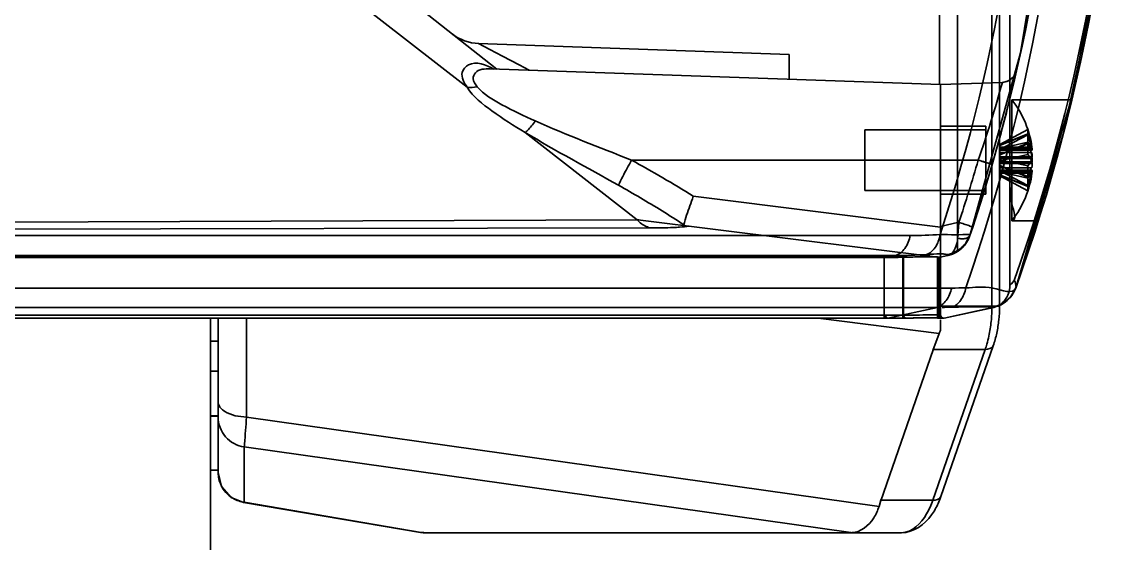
# Model space of a CAD drawing. Header units: millimetres. Extents: x 4086 to 8300, y 123 to 1549.
# Drawn here: x 7056.4 to 7072.76, y 653.12 to 660.87 of the extents above; entities that cross this region are included whole.
import ezdxf

# ---------------------------------------------------------------- set-up
doc = ezdxf.new("R2010")
doc.units = ezdxf.units.MM
doc.linetypes.add('PHANTOM', pattern=[0.8, 0.45, -0.05, 0.1, -0.05, 0.1, -0.05])
doc.layers.add('粗线', color=7, linetype='PHANTOM', lineweight=35)

msp = doc.modelspace()

# ---------------------------------------------------------------- linework, layer by layer
at = {"layer": '粗线', "linetype": 'Continuous'}
for p, q in [((7070.826, 675.39118), (7070.826, 656.64507)), ((7070.9385, 656.64507), (7070.9385, 675.39118)), ((7071.09412, 656.96485), (7071.09412, 675.07139)), ((7070.3147, 657.46113), (7070.3147, 674.57511)), ((7070.04658, 672.09312), (7070.04658, 659.94273)), ((7060.60945, 662.43068), (7063.46047, 660.17362)), ((7063.02015, 659.90363), (7060.2946, 662.02634)), ((7063.19118, 660.55446), (7063.35655, 660.46671)), ((7067.8112, 660.39312), (7063.19123, 660.55445)), ((7063.35655, 660.46671), (7063.54823, 660.36532)), ((7063.54823, 660.36532), (7063.79292, 660.2364)), ((7067.8112, 660.39273), (7067.8112, 660.02169)), ((7070.0612, 659.94312), (7063.36021, 660.17712)), ((7063.79292, 660.2364), (7063.94304, 660.15759)), ((7071.12759, 659.87792), (7071.17637, 660.08307)), ((7070.06013, 659.94312), (7070.98047, 659.97526)), ((7070.06013, 656.50013), (7070.06013, 659.94312)), ((7070.0612, 656.46265), (7070.0612, 659.94273)), ((7071.04791, 659.55762), (7071.12992, 659.88754)), ((7072.01485, 659.71812), (7071.12292, 659.71812)), ((7071.12292, 659.71812), (7071.12292, 657.91812)), ((7070.93348, 659.1252), (7071.04791, 659.55762)), ((7070.06013, 659.32437), (7070.73513, 659.32437)), ((7070.73513, 659.32437), (7070.73513, 658.31187)), ((7065.55122, 657.92875), (7063.88344, 659.23038)), ((7068.93513, 659.26812), (7070.73513, 659.26812)), ((7068.93513, 658.36812), (7068.93513, 659.26812)), ((7070.94438, 659.05298), (7071.35761, 659.27251)), ((7070.94438, 659.03978), (7071.35761, 659.21053)), ((7071.35761, 659.20444), (7070.94438, 659.03781)), ((7071.35761, 659.19501), (7070.94438, 658.97547)), ((7071.35761, 659.21053), (7071.35926, 659.18151)), ((7071.35926, 659.18819), (7071.36025, 659.15828)), ((7071.36025, 659.16554), (7071.36058, 659.13478)), ((7070.82932, 658.75551), (7070.93348, 659.1252)), ((7071.35761, 659.08603), (7070.94438, 658.99264)), ((7071.35761, 659.07225), (7070.94438, 658.9015)), ((7070.94438, 658.89611), (7071.35761, 659.06273)), ((7070.94438, 658.58326), (7070.94438, 659.05298)), ((7070.94438, 659.01009), (7071.41975, 659.01009)), ((7070.94438, 659.00643), (7071.41975, 659.00643)), ((7071.41975, 659.00526), (7070.94438, 659.00526)), ((7071.35761, 659.07225), (7071.35926, 659.09595)), ((7071.35926, 659.08699), (7071.35761, 659.06273)), ((7071.35926, 659.08699), (7071.36025, 659.11941)), ((7071.36025, 659.11101), (7071.36058, 659.14262)), ((7071.42296, 658.98607), (7070.94438, 658.98607)), ((7071.41975, 658.9744), (7070.94438, 658.9744)), ((7071.42216, 658.96901), (7070.94438, 658.96901)), ((7071.41975, 658.93258), (7070.94438, 658.93258)), ((7070.94438, 658.81044), (7071.35761, 658.90383)), ((7071.41975, 658.86814), (7070.94438, 658.86814)), ((7070.94438, 658.86355), (7071.41975, 658.86355)), ((7070.94438, 658.84404), (7071.41975, 658.84404)), ((7071.42258, 658.83349), (7071.41975, 658.86814)), ((7071.42258, 658.83766), (7071.42258, 658.79858)), ((7065.46419, 658.81812), (7070.0612, 658.81812)), ((7070.62107, 658.81812), (7070.06013, 658.81812)), ((7070.94438, 658.8258), (7071.35761, 658.73241)), ((7070.94438, 658.7922), (7071.41975, 658.7922)), ((7070.94438, 658.77269), (7071.41975, 658.77269)), ((7071.41975, 658.7681), (7070.94438, 658.7681)), ((7070.94438, 658.74014), (7071.35761, 658.57351)), ((7071.35761, 658.564), (7070.94438, 658.73474)), ((7071.41975, 658.70366), (7070.94438, 658.70366)), ((7071.41975, 658.7681), (7071.42258, 658.80276)), ((7071.42216, 658.66723), (7070.94438, 658.66723)), ((7071.41975, 658.66184), (7070.94438, 658.66184)), ((7071.35761, 658.44124), (7070.94438, 658.66077)), ((7071.42296, 658.65017), (7070.94438, 658.65017)), ((7071.35761, 658.55021), (7070.94438, 658.6436)), ((7071.41975, 658.63098), (7070.94438, 658.63098)), ((7070.94438, 658.62982), (7071.41975, 658.62982)), ((7070.94438, 658.62615), (7071.41975, 658.62615)), ((7071.35761, 658.4318), (7070.94438, 658.59843)), ((7070.94438, 658.59646), (7071.35761, 658.42571)), ((7070.94438, 658.58326), (7071.35761, 658.36373)), ((7071.35761, 658.564), (7071.35926, 658.54029)), ((7071.36058, 658.49363), (7071.36025, 658.52523)), ((7068.93513, 658.36812), (7070.73513, 658.36812)), ((7071.35926, 658.45474), (7071.35761, 658.42571)), ((7071.36025, 658.47796), (7071.35926, 658.44806)), ((7071.36058, 658.50146), (7071.36025, 658.4707)), ((7066.38451, 658.28078), (7070.0612, 657.8212)), ((7070.06013, 658.31187), (7070.73513, 658.31187)), ((7042.12749, 657.85029), (7065.55122, 657.92875)), ((7065.59874, 657.92746), (7070.0612, 657.36966)), ((7070.33434, 657.89346), (7070.06013, 657.8338)), ((7071.12292, 657.92697), (7071.12259, 657.9177)), ((7071.51649, 657.91812), (7071.12292, 657.91812)), ((7065.75494, 657.80919), (7042.15813, 657.76065)), ((7069.61143, 657.69617), (7042.58939, 657.69617)), ((7070.49786, 657.69618), (7070.5401, 657.82281)), ((7069.28866, 657.37649), (7042.44396, 657.37668)), ((7042.51627, 657.39994), (7069.39644, 657.39994)), ((7042.60968, 657.36993), (7069.22137, 657.36993)), ((7069.22137, 657.36993), (7069.22137, 656.46495)), ((7069.22254, 656.51146), (7069.22254, 657.37668)), ((7069.39644, 657.39994), (7069.28866, 657.37649)), ((7069.50217, 656.46768), (7069.50217, 657.37328)), ((7069.50961, 656.5129), (7069.50961, 657.37669)), ((7070.01664, 656.46815), (7070.01664, 657.37523)), ((7070.03758, 657.37261), (7070.03758, 656.46561)), ((7070.04921, 657.37642), (7070.04921, 656.51232)), ((7070.16703, 657.39994), (7070.05928, 657.3765)), ((7070.16247, 657.41383), (7070.16701, 657.39994)), ((7040.04439, 656.91586), (7070.22715, 656.91585)), ((7071.12104, 656.8061), (7071.18077, 656.9192)), ((7071.1799, 656.91672), (7071.18076, 656.91913)), ((7070.01402, 656.62785), (7039.83126, 656.62785)), ((7069.27698, 656.46747), (7070.01402, 656.62785)), ((7070.9385, 656.64507), (7070.04658, 656.64507)), ((7070.85284, 656.62812), (7070.11467, 656.46749)), ((7070.85802, 656.62904), (7070.1147, 656.4675)), ((7037.99692, 656.51146), (7069.24138, 656.51146)), ((7039.50511, 656.46644), (7069.41204, 656.4667)), ((7069.22137, 656.46495), (7039.53786, 656.46495)), ((7039.55917, 656.46749), (7069.27703, 656.46748)), ((7059.20495, 643.3251), (7059.20495, 656.46495)), ((7059.31745, 654.16969), (7059.31745, 656.46495)), ((7059.73938, 654.99538), (7059.73938, 656.46495)), ((7070.04231, 656.23958), (7068.23935, 656.46495)), ((7069.41204, 656.4667), (7069.71648, 656.4698)), ((7069.50217, 656.46768), (7069.48815, 656.46748)), ((7069.71648, 656.4698), (7069.85564, 656.4706)), ((7070.02344, 656.46737), (7070.0612, 656.46265)), ((7070.04921, 656.51232), (7070.06007, 656.51145)), ((7070.0612, 656.28625), (7070.0612, 656.44214)), ((7070.1129, 656.46745), (7070.11467, 656.46749)), ((7070.04231, 656.23958), (7069.94844, 655.98782)), ((7059.31745, 656.12657), (7059.20495, 656.12657)), ((7070.06438, 653.81131), (7070.84544, 656.05726)), ((7069.95223, 655.99371), (7069.17125, 653.74766)), ((7070.72528, 656.00269), (7069.94422, 653.75675)), ((7069.94586, 656.00269), (7070.72528, 656.00269)), ((7059.20495, 655.67952), (7059.31745, 655.67952)), ((7059.31745, 655.01197), (7059.20495, 655.01197)), ((7059.20495, 655.00902), (7059.31745, 655.00902)), ((7059.73938, 654.99538), (7069.14716, 653.66602)), ((7068.7277, 653.27633), (7059.70503, 654.55127)), ((7059.70503, 654.55127), (7059.70503, 653.72701)), ((7059.31745, 654.20562), (7059.20495, 654.20562)), ((7059.692, 653.72592), (7062.32752, 653.27769)), ((7059.69221, 653.72588), (7059.70503, 653.72701)), ((7059.70503, 653.72701), (7062.36481, 653.27465)), ((7069.17259, 653.75689), (7069.14716, 653.66602)), ((7069.94422, 653.75675), (7069.16479, 653.75675)), ((7062.376, 653.27563), (7062.32756, 653.27855)), ((7062.36481, 653.27465), (7062.41134, 653.27452)), ((7062.43298, 653.27437), (7062.44633, 653.27412)), ((7062.44633, 653.27412), (7069.48243, 653.27412))]:
    msp.add_line(p, q, dxfattribs=at)
for points in [[(7070.50307, 657.71181), (7071.25199, 660.41693), (7071.70726, 663.19739), (7071.86011, 666.01547)], [(7071.17959, 656.91586), (7071.88653, 659.20576), (7072.38431, 661.5289), (7072.67083, 663.82476), (7072.76013, 666.01812)], [(7071.18074, 656.91921), (7072.05073, 659.86967), (7072.58099, 662.913), (7072.7601, 666.00343)], [(7070.82933, 658.75551), (7070.93177, 659.11892), (7071.02285, 659.4603), (7071.09614, 659.74942), (7071.14915, 659.96768), (7071.19186, 660.14982)], [(7071.19186, 660.14982), (7071.14979, 660.06165), (7071.07454, 659.99967), (7070.98041, 659.97526)], [(7071.1918, 660.14953), (7071.15994, 660.07558), (7071.10794, 660.02041), (7071.04529, 659.9872), (7070.98041, 659.97526)], [(7070.82933, 658.75551), (7070.95234, 659.19442), (7071.05415, 659.58209)], [(7071.36058, 659.23534), (7071.36025, 659.24809), (7071.35926, 659.26048), (7071.35761, 659.27251)], [(7071.35761, 659.19501), (7071.35926, 659.20879), (7071.36025, 659.22224), (7071.36058, 659.23534)], [(7071.35761, 659.08603), (7071.35926, 659.05607), (7071.36025, 659.02592), (7071.36058, 658.9956)], [(7071.41975, 659.01009), (7071.42258, 658.98255), (7071.42258, 658.96951), (7071.41975, 658.9744)], [(7071.41975, 659.00643), (7071.42258, 658.98858), (7071.42258, 658.98816), (7071.41975, 659.00526)], [(7071.36058, 658.9956), (7071.36025, 658.96514), (7071.35926, 658.93455), (7071.35761, 658.90383)], [(7071.41975, 658.84404), (7071.42258, 658.8656), (7071.42258, 658.89797), (7071.41975, 658.93258)], [(7070.5401, 657.82281), (7070.68908, 658.28781), (7070.82933, 658.75551)], [(7071.36058, 658.64064), (7071.36025, 658.6711), (7071.35926, 658.7017), (7071.35761, 658.73241)], [(7071.41975, 658.7922), (7071.42258, 658.77065), (7071.42258, 658.73827), (7071.41975, 658.70366)], [(7071.35761, 658.55021), (7071.35926, 658.58018), (7071.36025, 658.61032), (7071.36058, 658.64064)], [(7071.36025, 658.51683), (7071.35926, 658.54925), (7071.35761, 658.57351)], [(7071.41975, 658.62615), (7071.42258, 658.65369), (7071.42258, 658.66673), (7071.41975, 658.66184)], [(7071.41975, 658.62982), (7071.42258, 658.64766), (7071.42258, 658.64808), (7071.41975, 658.63098)], [(7071.35761, 658.44124), (7071.35926, 658.42745), (7071.36025, 658.41401), (7071.36058, 658.4009)], [(7071.36058, 658.4009), (7071.36025, 658.38815), (7071.35926, 658.37576), (7071.35761, 658.36373)], [(7066.24539, 657.85689), (7066.24152, 657.8517), (7066.2327, 657.84936)], [(7070.16703, 657.39994), (7070.30894, 657.45757), (7070.42409, 657.56035), (7070.49779, 657.69597)], [(7070.17525, 657.40181), (7070.24887, 657.42622), (7070.32149, 657.46566), (7070.39398, 657.52594), (7070.45366, 657.60231), (7070.49788, 657.69624)], [(7070.17525, 657.40181), (7070.23716, 657.42138), (7070.29692, 657.45036), (7070.35865, 657.49332), (7070.41589, 657.55018), (7070.46285, 657.6178), (7070.49786, 657.69617)], [(7070.05928, 657.3765), (7070.0572, 657.37628), (7070.05384, 657.37625), (7070.04921, 657.37642)], [(7070.85288, 656.62813), (7070.99263, 656.68484), (7071.10583, 656.78459), (7071.17959, 656.91585)], [(7070.85757, 656.62919), (7070.99773, 656.68811), (7071.1087, 656.78827), (7071.17961, 656.91592)], [(7071.15411, 657.02966), (7071.13872, 657.00124), (7071.11794, 656.97961), (7071.09412, 656.96485)], [(7070.84852, 656.6303), (7070.84926, 656.62874), (7070.85032, 656.62792), (7070.85288, 656.62813)], [(7069.85564, 656.4706), (7069.95904, 656.47049), (7069.99797, 656.47018), (7070.02908, 656.46975), (7070.05309, 656.46923), (7070.07075, 656.46866), (7070.08278, 656.46807), (7070.08957, 656.46755)], [(7070.02344, 656.46737), (7070.02117, 656.46778), (7070.01891, 656.46778), (7070.01664, 656.46815)], [(7070.11464, 656.46748), (7070.08796, 656.46983), (7070.06804, 656.48587), (7070.06006, 656.51145)], [(7070.1147, 656.46749), (7070.08919, 656.46939), (7070.06811, 656.48588), (7070.06013, 656.51147)], [(7070.08951, 656.46755), (7070.09345, 656.46716), (7070.09665, 656.46686), (7070.09932, 656.46665), (7070.10185, 656.46649), (7070.10525, 656.46643), (7070.1145, 656.46745)], [(7059.31745, 654.16955), (7059.36892, 653.96057), (7059.51138, 653.79951), (7059.692, 653.72592)], [(7068.70438, 653.27412), (7068.7149, 653.27437), (7068.72282, 653.27513), (7068.7277, 653.27633)]]:
    msp.add_lwpolyline(points, dxfattribs=at)
for centre, radius, start, end in [((7045.76013, 666.01812), 27, 340.298444, 19.701546), ((7046.05273, 666.01812), 26.66214, 340.298317, 19.701683), ((7045.76013, 666.01812), 26.1, 341.406693, 18.593308), ((7044.7625, 666.02915), 26.62488, 341.796685, 359.976275), ((7044.17844, 666.02308), 27.79382, 340.87982, 359.989142), ((7053.04164, 664.91178), 18.60561, 340.881844, 344.613764), ((7053.0432, 664.9113), 18.60398, 340.881672, 344.613919), ((7053.03898, 664.9126), 18.6084, 340.88214, 344.613502), ((7069.97052, 658.8183), 1.46208, 6.592069, 37.983606), ((7057.50417, 644.12775), 16.70834, 57.893722, 61.548847), ((7045.76582, 666.01879), 25.87726, 341.699854, 343.843471), ((7069.98656, 656.32982), 2.56793, 70.841062, 75.694692), ((7070.03056, 656.47617), 2.41525, 70.687549, 75.848211), ((7069.97189, 658.81734), 1.4606, 322.001957, 353.419398), ((7056.65062, 643.09271), 17.60768, 58.237476, 60.679949), ((7056.12082, 642.23073), 18.61945, 57.059799, 58.24758), ((7065.74678, 664.21324), 6.28752, 268.217723, 268.650845), ((7051.20669, 659.28773), 19.1784, 355.120801, 355.830925), ((7069.6081, 664.09241), 6.39625, 270.029777, 274.005855), ((7070.279, 668.44298), 10.73353, 268.803707, 271.196133), ((7070.07135, 657.83965), 0.45, 282.276381, 341.406629), ((7069.22796, 675.64563), 18.2744, 269.979351, 270.859777), ((7069.42358, 663.9281), 6.52821, 269.761845, 273.746221), ((7070.22658, 663.70727), 6.79141, 270.0048, 271.79238), ((7070.75725, 657.0708), 0.44985, 281.706289, 340.303002), ((7070.75593, 657.06756), 0.45, 282.720042, 340.299458), ((7068.6075, 656.64434), 2.2185, 354.163049, 0.018695), ((7068.93786, 656.64452), 2.00064, 354.199845, 0.015527), ((7069.22853, 674.8897), 18.42405, 269.97775, 270.807369), ((7069.27923, 674.34349), 17.83208, 269.87836, 270.740235), ((7069.31521, 674.80398), 18.3366, 269.880152, 270.730409), ((7070.10513, 656.51147), 0.045, 180, 282.274066), ((7068.80726, 656.62222), 2.01753, 347.967653, 354.211038), ((7069.0973, 656.62698), 1.84024, 348.011323, 354.241678), ((7069.25087, 656.51454), 1.56073, 340.855227, 343.891959), ((7069.05747, 656.57001), 1.76193, 343.904137, 347.932222), ((7059.77719, 654.17358), 0.45866, 204.482741, 212.89457), ((7059.77405, 654.18901), 0.4666, 230.449769, 239.601882), ((7059.78205, 654.20167), 0.48157, 239.542188, 250.865111), ((7068.82097, 654.24217), 1.31594, 336.188667, 340.888116), ((7062.40315, 650.50635), 2.76818, 89.382739, 89.830473)]:
    msp.add_arc(centre, radius, start, end, dxfattribs=at)
msp.add_ellipse((7070.26687, 655.98344), major_axis=(-0.02744, 0.4544), ratio=0.56856763, start_param=0.80764131, end_param=0.93802534, dxfattribs=at)
for points in [[(7063.19123, 660.55445), (7063.05089, 660.55935), (7062.90591, 660.61265), (7062.79581, 660.69981)], [(7063.16903, 659.91119), (7063.12046, 659.90131), (7063.06967, 659.89823), (7063.02049, 659.90441)], [(7064.03349, 659.40153), (7064.5046, 659.19343), (7064.98615, 659.00978), (7065.46418, 658.81812)], [(7065.27286, 658.44477), (7064.80888, 658.7052), (7064.3391, 658.95584), (7063.88368, 659.23097)], [(7071.35761, 659.19501), (7071.37764, 659.13838), (7071.39797, 659.08086), (7071.40541, 659.02126)], [(7071.41975, 659.01009), (7071.41233, 659.06953), (7071.40465, 659.12986), (7071.38467, 659.18633)], [(7071.41975, 658.9744), (7071.40776, 659.01526), (7071.38484, 659.05329), (7071.35761, 659.08603)], [(7071.35761, 659.07225), (7071.37739, 659.02875), (7071.39783, 658.98429), (7071.40541, 658.93711)], [(7071.41975, 659.00526), (7071.41227, 659.05076), (7071.40414, 659.09727), (7071.38466, 659.13906)], [(7071.41975, 659.00643), (7071.41227, 659.053), (7071.4042, 659.10057), (7071.38467, 659.1435)], [(7071.41975, 658.86355), (7071.41229, 658.90888), (7071.40424, 658.95523), (7071.38483, 658.99687)], [(7071.41975, 658.7922), (7071.40776, 658.83306), (7071.38484, 658.87109), (7071.35761, 658.90383)], [(7071.35761, 658.73241), (7071.38484, 658.76515), (7071.40776, 658.80318), (7071.41975, 658.84404)], [(7071.35761, 658.57351), (7071.37736, 658.61589), (7071.39782, 658.65924), (7071.4054, 658.70538)], [(7071.35761, 658.564), (7071.3774, 658.6075), (7071.39784, 658.65198), (7071.40541, 658.69916)], [(7071.41975, 658.66184), (7071.40776, 658.62098), (7071.38484, 658.58295), (7071.35761, 658.55021)], [(7071.35761, 658.44124), (7071.37765, 658.49788), (7071.39797, 658.5554), (7071.40541, 658.61502)], [(7071.41975, 658.63098), (7071.41227, 658.58548), (7071.40414, 658.53897), (7071.38466, 658.49718)], [(7071.41975, 658.62982), (7071.41227, 658.58324), (7071.40419, 658.53565), (7071.38466, 658.49271)], [(7071.41975, 658.62615), (7071.41233, 658.5667), (7071.40464, 658.50635), (7071.38466, 658.44987)], [(7065.55122, 657.92876), (7065.58813, 657.88854), (7065.63293, 657.85341), (7065.68284, 657.83129)], [(7066.32612, 657.83631), (7066.27748, 657.82949), (7066.22851, 657.82511), (7066.17951, 657.82167)], [(7069.5096, 657.37669), (7069.46114, 657.37627), (7069.41269, 657.37592), (7069.36423, 657.37621)], [(7070.2308, 656.63033), (7070.18247, 656.62903), (7070.13412, 656.62771), (7070.08577, 656.62792)], [(7069.25799, 656.46749), (7069.24014, 656.46152), (7069.22254, 656.49263), (7069.22254, 656.51146)], [(7069.277, 656.46747), (7069.25909, 656.46155), (7069.24136, 656.49259), (7069.24138, 656.51145)], [(7069.54881, 656.46883), (7069.52991, 656.4634), (7069.50974, 656.49324), (7069.50961, 656.5129)], [(7070.10323, 656.46827), (7070.08048, 656.46351), (7070.04919, 656.48908), (7070.04921, 656.51232)], [(7070.89741, 656.24473), (7070.88386, 656.18131), (7070.86674, 656.11851), (7070.84544, 656.05726)], [(7070.72528, 656.00269), (7070.76928, 656.00269), (7070.83106, 656.01568), (7070.84547, 656.05725)], [(7059.35977, 653.9835), (7059.33314, 654.04185), (7059.31745, 654.10706), (7059.31745, 654.1712)], [(7059.47694, 653.82924), (7059.44418, 653.85635), (7059.4152, 653.8888), (7059.39207, 653.92448)], [(7070.0644, 653.81131), (7070.04999, 653.76974), (7069.98821, 653.75675), (7069.94422, 653.75675)]]:
    msp.add_open_spline(points, degree=3, dxfattribs=at)
for points, knots in [([(7063.02049, 659.9044), (7062.97645, 659.96785), (7062.89916, 660.10302), (7063.09616, 660.32447), (7063.30373, 660.23241), (7063.41715, 660.17455)], [0, 0, 0, 0, 0.30510001, 0.49703839, 1, 1, 1, 1]), ([(7063.16902, 659.91119), (7063.14027, 659.94563), (7063.0901, 660.01572), (7063.15363, 660.17403), (7063.28505, 660.17975), (7063.36021, 660.17712)], [0, 0, 0, 0, 0.29721772, 0.50170984, 1, 1, 1, 1]), ([(7063.88371, 659.23099), (7063.71413, 659.33036), (7063.40903, 659.52694), (7063.11108, 659.76055), (7063.02049, 659.9044)], [0, 0, 0, 0, 0.53621751, 1, 1, 1, 1]), ([(7063.16903, 659.91119), (7063.26634, 659.79463), (7063.56755, 659.62262), (7063.86529, 659.47584), (7064.03349, 659.40154)], [0, 0, 0, 0, 0.45227718, 1, 1, 1, 1]), ([(7070.93437, 659.12507), (7070.94777, 659.17406), (7070.97217, 659.27158), (7071.01027, 659.41576), (7071.03712, 659.51038), (7071.04916, 659.55749)], [0, 0, 0, 0, 0.34058035, 0.67397274, 1, 1, 1, 1]), ([(7064.03348, 659.40153), (7063.99788, 659.35147), (7063.95135, 659.29085), (7063.8951, 659.23977), (7063.88372, 659.23099)], [0, 0, 0, 0, 0.81039645, 1, 1, 1, 1]), ([(7065.46419, 658.81812), (7065.44308, 658.77907), (7065.37781, 658.65547), (7065.31043, 658.53255), (7065.27288, 658.4448)], [0, 0, 0, 0, 0.31745171, 1, 1, 1, 1]), ([(7070.82933, 658.75551), (7070.83083, 658.76068), (7070.79513, 658.75949), (7070.76614, 658.77976), (7070.69435, 658.79518), (7070.64704, 658.81059), (7070.62107, 658.81812)], [0, 0, 0, 0, 0.07424024, 0.29096989, 0.62691845, 1, 1, 1, 1]), ([(7070.82933, 658.75551), (7070.83083, 658.76068), (7070.79513, 658.75949), (7070.76614, 658.77976), (7070.69435, 658.79518), (7070.64704, 658.81059), (7070.62107, 658.81812)], [0, 0, 0, 0, 0.07424024, 0.29096989, 0.62691845, 1, 1, 1, 1]), ([(7071.12292, 657.91812), (7071.20583, 657.91812), (7071.07309, 658.23343), (7071.12292, 658.36617), (7071.12292, 658.46582)], [0, 0, 0, 0, 0.45419255, 1, 1, 1, 1]), ([(7066.38451, 658.28078), (7066.36761, 658.23325), (7066.3203, 658.09247), (7066.26421, 657.95335), (7066.24539, 657.85689)], [0, 0, 0, 0, 0.33920236, 1, 1, 1, 1]), ([(7070.5401, 657.82281), (7070.5418, 657.82793), (7070.50615, 657.82829), (7070.47788, 657.84958), (7070.40673, 657.86779), (7070.36002, 657.88496), (7070.33434, 657.89346)], [0, 0, 0, 0, 0.0742694, 0.29101432, 0.62696317, 1, 1, 1, 1]), ([(7065.68284, 657.83129), (7065.69451, 657.82612), (7065.71815, 657.81723), (7065.74271, 657.81131), (7065.75494, 657.8092)], [0, 0, 0, 0, 0.50703758, 1, 1, 1, 1]), ([(7066.17951, 657.82167), (7066.14918, 657.81954), (7066.00778, 657.81157), (7065.86612, 657.80946), (7065.75492, 657.8092)], [0, 0, 0, 0, 0.21473726, 1, 1, 1, 1]), ([(7069.39644, 657.39994), (7069.44987, 657.41784), (7069.55112, 657.50765), (7069.59658, 657.62824), (7069.61143, 657.69617)], [0, 0, 0, 0, 0.44761823, 1, 1, 1, 1]), ([(7070.05494, 657.71179), (7070.04304, 657.6432), (7070.00359, 657.52132), (7069.90294, 657.4301), (7069.85012, 657.41384)], [0, 0, 0, 0, 0.55745901, 1, 1, 1, 1]), ([(7070.50307, 657.7118), (7070.47315, 657.63148), (7070.38647, 657.50146), (7070.24609, 657.43281), (7070.16244, 657.41383)], [0, 0, 0, 0, 0.499842, 1, 1, 1, 1]), ([(7070.49786, 657.69617), (7070.49439, 657.68585), (7070.44626, 657.63534), (7070.36876, 657.6462), (7070.31559, 657.65651)], [0, 0, 0, 0, 0.16743799, 1, 1, 1, 1]), ([(7070.49786, 657.69617), (7070.49348, 657.6852), (7070.47682, 657.6656), (7070.43249, 657.65058), (7070.37716, 657.64725), (7070.33672, 657.65291), (7070.31559, 657.65651)], [0, 0, 0, 0, 0.16341066, 0.38693648, 0.67644685, 1, 1, 1, 1]), ([(7070.16703, 657.39994), (7070.2258, 657.41285), (7070.29707, 657.51573), (7070.3114, 657.6144), (7070.31559, 657.65651)], [0, 0, 0, 0, 0.58711012, 1, 1, 1, 1]), ([(7070.31559, 657.65651), (7070.31143, 657.61454), (7070.29708, 657.51594), (7070.22594, 657.41276), (7070.16703, 657.39994)], [0, 0, 0, 0, 0.41160693, 1, 1, 1, 1]), ([(7069.86978, 657.39358), (7069.84573, 657.3905), (7069.72353, 657.3784), (7069.60067, 657.37481), (7069.50217, 657.37328)], [0, 0, 0, 0, 0.197477, 1, 1, 1, 1]), ([(7070.04921, 657.37642), (7069.96099, 657.38089), (7069.78096, 657.37725), (7069.60114, 657.37748), (7069.5096, 657.37669)], [0, 0, 0, 0, 0.49104431, 1, 1, 1, 1]), ([(7069.85008, 657.41383), (7069.87234, 657.41464), (7069.95541, 657.4203), (7070.0603, 657.42981), (7070.14152, 657.4185), (7070.16244, 657.41383)], [0, 0, 0, 0, 0.21422615, 0.79646732, 1, 1, 1, 1]), ([(7070.22715, 656.91586), (7070.21176, 656.84973), (7070.16589, 656.73234), (7070.0664, 656.64539), (7070.01402, 656.62785)], [0, 0, 0, 0, 0.55141092, 1, 1, 1, 1]), ([(7070.43899, 656.91919), (7070.42487, 656.85272), (7070.38158, 656.73477), (7070.28247, 656.64722), (7070.23042, 656.63034)], [0, 0, 0, 0, 0.55395201, 1, 1, 1, 1]), ([(7070.43897, 656.91919), (7070.57241, 656.91794), (7070.77546, 656.97451), (7071.14233, 656.81204), (7071.18074, 656.91919)], [0, 0, 0, 0, 0.53966058, 1, 1, 1, 1]), ([(7071.09412, 656.96485), (7071.09412, 656.91271), (7071.07436, 656.81101), (7070.98969, 656.68661), (7070.90273, 656.63921), (7070.85802, 656.62904)], [0, 0, 0, 0, 0.35644963, 0.68654038, 1, 1, 1, 1]), ([(7071.15411, 657.02966), (7071.16904, 657.01088), (7071.18597, 656.97462), (7071.1842, 656.93465), (7071.1796, 656.91587)], [0, 0, 0, 0, 0.54907208, 1, 1, 1, 1]), ([(7070.84859, 656.63034), (7070.84735, 656.63409), (7070.82778, 656.63266), (7070.80102, 656.63727), (7070.74755, 656.6365), (7070.64354, 656.6378), (7070.46765, 656.63559), (7070.31669, 656.63267), (7070.23042, 656.63034)], [0, 0, 0, 0, 0.01917583, 0.07006243, 0.15255541, 0.26610202, 0.58159102, 1, 1, 1, 1]), ([(7069.50217, 656.46768), (7069.57102, 656.4686), (7069.74238, 656.46859), (7069.91437, 656.47687), (7070.01664, 656.46814)], [0, 0, 0, 0, 0.40150576, 1, 1, 1, 1]), ([(7070.04921, 656.51232), (7069.9968, 656.51778), (7069.81637, 656.51315), (7069.63679, 656.51462), (7069.50961, 656.5129)], [0, 0, 0, 0, 0.29290405, 1, 1, 1, 1]), ([(7069.5485, 656.46883), (7069.64104, 656.47017), (7069.82583, 656.46986), (7070.01115, 656.47548), (7070.10323, 656.46827)], [0, 0, 0, 0, 0.5005203, 1, 1, 1, 1]), ([(7059.35201, 655.13517), (7059.34152, 655.1481), (7059.32467, 655.17461), (7059.31745, 655.20564), (7059.31745, 655.21994)], [0, 0, 0, 0, 0.53807939, 1, 1, 1, 1]), ([(7059.73938, 654.99538), (7059.62795, 654.99886), (7059.47997, 655.02346), (7059.36975, 655.11331), (7059.35201, 655.13517)], [0, 0, 0, 0, 0.7983893, 1, 1, 1, 1]), ([(7059.31745, 654.99546), (7059.31745, 654.89142), (7059.3961, 654.67455), (7059.60027, 654.5659), (7059.70503, 654.55127)], [0, 0, 0, 0, 0.49587846, 1, 1, 1, 1]), ([(7059.70504, 654.55127), (7059.7069, 654.56556), (7059.71801, 654.7137), (7059.72956, 654.86167), (7059.73938, 654.99538)], [0, 0, 0, 0, 0.09704341, 1, 1, 1, 1]), ([(7059.70503, 653.72701), (7059.69151, 653.7289), (7059.6642, 653.7342), (7059.63754, 653.7421), (7059.6242, 653.74671)], [0, 0, 0, 0, 0.49163224, 1, 1, 1, 1]), ([(7069.14716, 653.66602), (7069.12652, 653.60669), (7069.05309, 653.43136), (7068.87253, 653.27556), (7068.74144, 653.27556)], [0, 0, 0, 0, 0.32393774, 1, 1, 1, 1]), ([(7069.94422, 653.75675), (7069.92005, 653.68726), (7069.83619, 653.48221), (7069.63782, 653.27412), (7069.48243, 653.27412)], [0, 0, 0, 0, 0.32133054, 1, 1, 1, 1]), ([(7070.0249, 653.71089), (7069.99836, 653.65095), (7069.88981, 653.44141), (7069.65559, 653.27412), (7069.48243, 653.27412)], [0, 0, 0, 0, 0.27462859, 1, 1, 1, 1])]:
    msp.add_open_spline(points, degree=3, knots=knots, dxfattribs=at)

doc.saveas('drawing.dxf')
